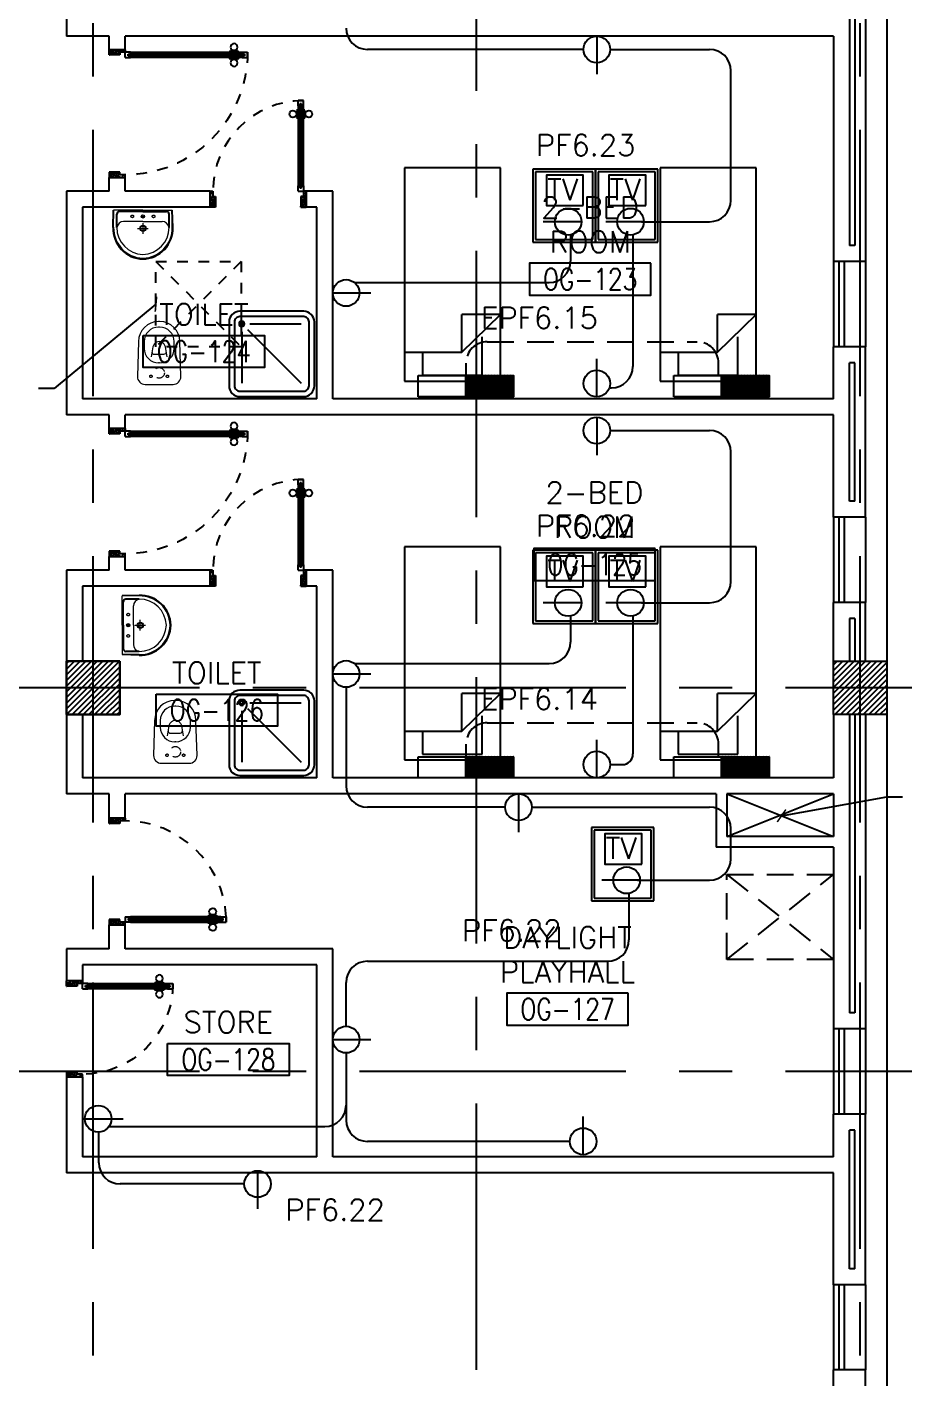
# Model space of a CAD drawing. Extents: x -0.4 to 93.5, y -1.1 to 78.4.
# Drawn here: x 75.21 to 83.44, y 13.67 to 26.35 of the extents above; entities that cross this region are included whole.
import ezdxf
from ezdxf.enums import TextEntityAlignment as Align

# ---------------------------------------------------------------- set-up
doc = ezdxf.new("R2010")
doc.units = 0
doc.header["$MEASUREMENT"] = 0
doc.header["$PDMODE"] = 34
for name, pattern in [('CENTERX2', [4, 2.5, -0.5, 0.5, -0.5]), ('DASHED', [0.75, 0.5, -0.25]), ('HIDDEN', [0.375, 0.25, -0.125]), ('HIDDEN2', [0.1875, 0.125, -0.0625])]:
    doc.linetypes.add(name, pattern=pattern)
doc.layers.get('0').update_dxf_attribs({"color": 11, "linetype": 'CONTINUOUS'})
doc.layers.get('DEFPOINTS').update_dxf_attribs({"color": 11, "linetype": 'CONTINUOUS'})
for name, color, linetype in [('AX-DIM', 11, 'CONTINUOUS'), ('AXES', 11, 'CENTERX2'), ('COL', 11, 'CONTINUOUS'), ('DOOR', 11, 'CONTINUOUS'), ('E-CLINE', 2, 'CONTINUOUS'), ('E-HLINE', 2, 'HIDDEN'), ('E-SOCKETS', 4, 'CONTINUOUS'), ('E-TEXT', 4, 'CONTINUOUS'), ('FIX', 11, 'CONTINUOUS'), ('FUR', 11, 'CONTINUOUS'), ('HAT', 11, 'CONTINUOUS'), ('INSUL', 11, 'CONTINUOUS'), ('PROJ-L', 11, 'CONTINUOUS'), ('RM-BOX', 11, 'CONTINUOUS'), ('RM-NAME', 11, 'CONTINUOUS'), ('RM-NO', 11, 'CONTINUOUS'), ('SHAFT', 11, 'CONTINUOUS'), ('TEXT', 11, 'CONTINUOUS'), ('WALL', 11, 'CONTINUOUS'), ('WIN', 11, 'CONTINUOUS')]:
    doc.layers.add(name, color=color, linetype=linetype)
doc.styles.add('ROMANS', font='ROMANS.shx', dxfattribs={"width": 0.6})
doc.dimstyles.new('STANDARD in', dxfattribs={"dimtxt": 0.24, "dimasz": 0.1, "dimexe": 0.07, "dimexo": 0.05, "dimgap": 0.05, "dimtad": 1, "dimdec": 0, "dimlfac": 1000, "dimzin": 0, "dimdsep": 46, "dimtxsty": 'ROMANS', "dimblk": 'ARCHTICK', "dimcen": 0.05, "dimdle": 0.05, "dimclrd": 7, "dimclre": 7, "dimclrt": 2, "dimadec": 0, "dimazin": 0, "dimtfac": 1, "dimtdec": 0, "dimtmove": 2, "dimatfit": 3, "dimldrblk": 'ARCHTICK', "dimfxl": 0, "dimtolj": 1, "dimtzin": 0, "dimarcsym": 0})

# ---------------------------------------------------------------- blocks, each defined once
blk = doc.blocks.new('_ARCHTICK')
at = {"color": 0, "linetype": 'ByBlock', "const_width": 0.15}
blk.add_lwpolyline([(-0.5, -0.5), (0.5, 0.5)], dxfattribs=at)
blk = doc.blocks.new('*D160')
at = {"layer": 'AX-DIM', "color": 7, "lineweight": -2, "ltscale": 0.3}
for p, q in [((83.332, 64.82), (92.202, 64.82)), ((92.132, 64.87), (92.132, 5.45)), ((83.332, 5.5), (92.202, 5.5))]:
    blk.add_line(p, q, dxfattribs=at)
at = {"layer": 'DEFPOINTS', "color": 0, "ltscale": 0.3}
for p in [(83.282, 64.82), (83.282, 5.5), (92.132, 5.5)]:
    blk.add_point(p, dxfattribs=at)
at = {"layer": 'AX-DIM', "color": 7, "lineweight": -2, "ltscale": 0.3, "xscale": 0.1, "yscale": 0.1, "zscale": 0.1}
for p, rotation in [((92.132, 64.82), 90), ((92.132, 5.5), 270)]:
    blk.add_blockref('_ARCHTICK', p, dxfattribs=dict(at, rotation=rotation))
at = {"layer": 'AX-DIM', "color": 2, "ltscale": 0.3, "insert": (91.962, 35.16), "char_height": 0.24, "attachment_point": 5, "rotation": 90, "style": 'ROMANS'}
blk.add_mtext('\\A1;59320', dxfattribs=at)
blk = doc.blocks.new('*X69')
at = {"color": 0}
for p, q in [((245928, 132650), (246428, 133150)), ((245929, 132703), (246375, 133150)), ((245929, 132756), (246322, 133150)), ((245929, 132809), (246269, 133150)), ((245929, 132862), (246216, 133150)), ((245929, 132915), (246163, 133150)), ((245929, 132968), (246110, 133150)), ((245929, 133021), (246057, 133150)), ((245929, 133074), (246004, 133150)), ((245929, 133127), (245951, 133150)), ((245981, 132650), (246429, 133097)), ((246034, 132650), (246429, 133044)), ((246087, 132650), (246429, 132991)), ((246140, 132650), (246429, 132938)), ((246193, 132650), (246429, 132885)), ((246246, 132650), (246429, 132832)), ((246299, 132650), (246429, 132779)), ((246353, 132650), (246429, 132726)), ((246406, 132650), (246429, 132673))]:
    blk.add_line(p, q, dxfattribs=at)
blk = doc.blocks.new('COL50')
at = {"layer": 'COL'}
blk.add_lwpolyline([(-250, 250), (-250, -250), (250, -250), (250, 250)], close=True, dxfattribs=at)
blk = doc.blocks.new('*X68')
at = {"color": 0}
for p, q in [((253129, 132691), (253588, 133150)), ((253129, 132744), (253535, 133150)), ((253129, 132797), (253482, 133150)), ((253129, 132850), (253429, 133150)), ((253129, 132903), (253376, 133150)), ((253129, 132956), (253323, 133150)), ((253129, 133009), (253269, 133150)), ((253129, 133062), (253216, 133150)), ((253129, 133115), (253163, 133150)), ((253141, 132650), (253629, 133138)), ((253194, 132650), (253629, 133085)), ((253247, 132650), (253629, 133031)), ((253300, 132650), (253629, 132978)), ((253353, 132650), (253629, 132925)), ((253406, 132650), (253629, 132872)), ((253459, 132650), (253629, 132819)), ((253512, 132650), (253629, 132766)), ((253565, 132650), (253629, 132713)), ((253618, 132650), (253629, 132660))]:
    blk.add_line(p, q, dxfattribs=at)
blk = doc.blocks.new('DOOR100')
at = {"layer": 'DOOR', "color": 0, "linetype": 'ByBlock'}
for p, q in [((-25, 1300), (-75, 1300)), ((-75, 1300), (-25, 1300)), ((-75, 1250), (-75, 1300)), ((-42, 1270), (-58, 1270)), ((-58, 1250), (-58, 1270)), ((-42, 1250), (-42, 1270)), ((-25, 1250), (-25, 1300)), ((-82, 1205), (-91, 1205)), ((-91, 1205), (-91, 1140)), ((-75, 1218), (-82, 1218)), ((-82, 1128), (-82, 1218)), ((-82, 1205), (-82, 1140)), ((-58, 1250), (-75, 1250)), ((-25, 1250), (-42, 1250)), ((-25, 1218), (-18, 1218)), ((-18, 1128), (-18, 1218)), ((-18, 1205), (-9, 1205)), ((-18, 1205), (-18, 1140)), ((-9, 1205), (-9, 1140)), ((-82, 1140), (-91, 1140)), ((-75, 1128), (-82, 1128)), ((-25, 1128), (-18, 1128)), ((-18, 1140), (-9, 1140)), ((-1200, 0), (-1200, 150)), ((-1200, 150), (-1175, 150)), ((-1200, 150), (-1200, 0)), ((-1175, 150), (-1175, 100)), ((-75, 200), (-58, 200)), ((-75, 150), (-75, 200)), ((-75, 150), (-25, 150)), ((-58, 200), (-58, 180)), ((-58, 180), (-42, 180)), ((-42, 200), (-25, 200)), ((-42, 180), (-42, 200)), ((-25, 200), (-25, 150)), ((0, 150), (-25, 150)), ((-25, 150), (-25, 100)), ((0, 150), (0, 0)), ((-1150, 0), (-1200, 0)), ((-1175, 100), (-1150, 100)), ((-1150, 100), (-1150, 0)), ((-50, 100), (-50, 0)), ((-25, 100), (-50, 100)), ((-50, 0), (0, 0))]:
    blk.add_line(p, q, dxfattribs=at)
at = {"layer": 'DOOR', "linetype": 'ByBlock'}
for p, q in [((-75, 1250), (-75, 200)), ((-58, 200), (-58, 1250)), ((-42, 200), (-42, 1250)), ((-25, 200), (-25, 1250)), ((0, 0), (0, 150))]:
    blk.add_line(p, q, dxfattribs=at)
at = {"layer": 'DOOR', "color": 9, "linetype": 'ByBlock'}
for p, q in [((-1150, 0), (-1200, 114)), ((-1150, 0), (-1200, 40)), ((-1150, 0), (-1163, 100)), ((-50, 0), (0, 114)), ((-50, 0), (-37, 100)), ((-50, 0), (0, 40))]:
    blk.add_line(p, q, dxfattribs=at)
at = {"layer": 'DOOR', "color": 0, "linetype": 'ByBlock'}
for centre in [(-124, 1173), (24, 1173)]:
    blk.add_circle(centre, 32.4, dxfattribs=at)
at = {"layer": 'DOOR', "linetype": 'HIDDEN', "ltscale": 0.5}
blk.add_arc((-25, 150), 1150, 90, 180.0001, dxfattribs=at)
at = {"layer": 'DOOR', "color": 9, "linetype": 'ByBlock'}
for centre, radius, start, end in [((-1150, 0), 154, 103.7142, 108.8947), ((-1150, 0), 134, 100.72, 111.8402), ((-50, 0), 134, 68.1598, 79.28), ((-50, 0), 154, 71.1053, 76.2858), ((-1150, 0), 94.4, 90, 121.9818), ((-1150, 0), 74.4, 90, 132.2236), ((-1150, 0), 54.4, 90, 156.7926), ((-1150, 0), 34.4, 90, 180), ((-1150, 0), 14.4, 90, 180), ((-50, 0), 94.4, 58.0182, 90), ((-50, 0), 74.4, 47.7764, 90), ((-50, 0), 54.4, 23.2074, 90), ((-50, 0), 34.4, 0, 90), ((-50, 0), 14.4, 0, 90), ((-50, 0), 114, 64.0838, 77.3774)]:
    blk.add_arc(centre, radius, start, end, dxfattribs=at)
blk = doc.blocks.new('DOOR90')
at = {"layer": 'DOOR', "color": 0, "linetype": 'ByBlock'}
for p, q in [((-150, 0), (-150, -25)), ((-150, 0), (0, 0)), ((0, -50), (0, 0)), ((-1000, -25), (-1000, -75)), ((-1000, -75), (-1000, -25)), ((-950, -25), (-1000, -25)), ((-950, -75), (-1000, -75)), ((-970, -42), (-970, -58)), ((-950, -42), (-970, -42)), ((-950, -58), (-970, -58)), ((-950, -25), (-950, -42)), ((-950, -58), (-950, -75)), ((-918, -25), (-918, -18)), ((-828, -18), (-918, -18)), ((-918, -75), (-918, -82)), ((-828, -82), (-918, -82)), ((-905, -18), (-905, -9)), ((-905, -9), (-840, -9)), ((-905, -18), (-840, -18)), ((-905, -82), (-905, -91)), ((-905, -82), (-840, -82)), ((-905, -91), (-840, -91)), ((-840, -18), (-840, -9)), ((-840, -82), (-840, -91)), ((-828, -25), (-828, -18)), ((-828, -75), (-828, -82)), ((-200, -42), (-200, -25)), ((-200, -25), (-150, -25)), ((-180, -42), (-200, -42)), ((-200, -75), (-200, -58)), ((-200, -58), (-180, -58)), ((-150, -75), (-200, -75)), ((-180, -58), (-180, -42)), ((-150, -75), (-150, -25)), ((-150, -25), (-100, -25)), ((-100, -25), (-100, -50)), ((-100, -50), (0, -50)), ((-150, -900), (-150, -875)), ((-150, -875), (-100, -875)), ((-100, -850), (0, -850)), ((-100, -875), (-100, -850)), ((0, -850), (0, -900)), ((0, -900), (-150, -900)), ((-150, -900), (0, -900))]:
    blk.add_line(p, q, dxfattribs=at)
at = {"layer": 'DOOR', "color": 9, "linetype": 'ByBlock'}
for p, q in [((0, -50), (-114, 0)), ((0, -50), (-40, 0)), ((0, -50), (-100, -37)), ((0, -850), (-114, -900)), ((0, -850), (-100, -863)), ((0, -850), (-40, -900))]:
    blk.add_line(p, q, dxfattribs=at)
at = {"layer": 'DOOR', "linetype": 'ByBlock'}
for p, q in [((-200, -25), (-950, -25)), ((-200, -42), (-950, -42)), ((-200, -58), (-950, -58)), ((-950, -75), (-200, -75))]:
    blk.add_line(p, q, dxfattribs=at)
at = {"layer": 'DOOR', "color": 0, "linetype": 'ByBlock'}
for centre in [(-873, 24), (-873, -124)]:
    blk.add_circle(centre, 32.4, dxfattribs=at)
at = {"layer": 'DOOR', "color": 9, "linetype": 'ByBlock'}
for centre, radius, start, end in [((0, -50), 154, 161.1053, 166.2858), ((0, -50), 134, 158.1598, 169.28), ((0, -50), 94.4, 148.0182, 180), ((0, -50), 74.4, 137.7764, 180), ((0, -50), 114, 154.0838, 167.3774), ((0, -50), 54.4, 113.2074, 180), ((0, -50), 34.4, 90, 180), ((0, -50), 14.4, 90, 180), ((0, -850), 154, 193.7142, 198.8947), ((0, -850), 134, 190.72, 201.8402), ((0, -850), 94.4, 180, 211.9818), ((0, -850), 74.4, 180, 222.2236), ((0, -850), 54.4, 180, 246.7926), ((0, -850), 34.4, 180, 270), ((0, -850), 14.4, 180, 270)]:
    blk.add_arc(centre, radius, start, end, dxfattribs=at)
at = {"layer": 'DOOR', "linetype": 'HIDDEN', "ltscale": 0.5}
blk.add_arc((-150, -25), 850, 180, 270, dxfattribs=at)
blk = doc.blocks.new('RM1')
at = {"layer": 'RM-BOX'}
blk.add_lwpolyline([(570, -200), (-570, -200), (-570, -500), (570, -500)], close=True, dxfattribs=at)
at = {"layer": 'RM-NAME', "style": 'ROMANS'}
for tag, p in [('ROOMNAME1', (0, 324)), ('ROOMNAME2', (0, 0))]:
    blk.add_attdef(tag, text='', height=200, dxfattribs=at).set_placement(p, align=Align.MIDDLE)
at = {"layer": 'RM-NO', "style": 'ROMANS', "width": 0.8}
blk.add_attdef('ROOMNO', text='', height=200, dxfattribs=at).set_placement((0, -350), align=Align.MIDDLE)
blk = doc.blocks.new('EXH')
at = {"layer": 'SHAFT', "color": 211, "linetype": 'HIDDEN'}
for p, q in [((-400, 400), (400, -400)), ((400, 400), (-400, -400))]:
    blk.add_line(p, q, dxfattribs=at)
blk.add_lwpolyline([(-400, 400), (400, 400), (400, -400), (-400, -400)], close=True, dxfattribs=at)
blk = doc.blocks.new('DOOR-10')
at = {"layer": 'DOOR', "color": 0, "linetype": 'ByBlock'}
for p, q in [((-76, 1018), (-83, 1018)), ((-83, 928), (-83, 1018)), ((-26, 1100), (-76, 1100)), ((-76, 1100), (-26, 1100)), ((-76, 1050), (-76, 1100)), ((-59, 1050), (-76, 1050)), ((-43, 1070), (-59, 1070)), ((-59, 1050), (-59, 1070)), ((-43, 1050), (-43, 1070)), ((-26, 1050), (-43, 1050)), ((-26, 1050), (-26, 1100)), ((-26, 1018), (-18, 1018)), ((-18, 928), (-18, 1018)), ((-83, 1005), (-92, 1005)), ((-92, 1005), (-92, 940)), ((-83, 940), (-92, 940)), ((-83, 1005), (-83, 940)), ((-76, 928), (-83, 928)), ((-26, 928), (-18, 928)), ((-18, 1005), (-9, 1005)), ((-18, 1005), (-18, 940)), ((-18, 940), (-9, 940)), ((-9, 1005), (-9, 940)), ((-1001, 0), (-1001, 150)), ((-1001, 150), (-976, 150)), ((-1001, 150), (-1001, 0)), ((-976, 150), (-976, 100)), ((-76, 200), (-59, 200)), ((-76, 150), (-76, 200)), ((-76, 150), (-26, 150)), ((-59, 200), (-59, 180)), ((-59, 180), (-43, 180)), ((-43, 200), (-26, 200)), ((-43, 180), (-43, 200)), ((-26, 200), (-26, 150)), ((-1, 150), (-26, 150)), ((-26, 150), (-26, 100)), ((-951, 0), (-1001, 0)), ((-976, 100), (-951, 100)), ((-951, 100), (-951, 0)), ((-51, 100), (-51, 0)), ((-26, 100), (-51, 100)), ((-51, 0), (-1, 0))]:
    blk.add_line(p, q, dxfattribs=at)
at = {"layer": 'DOOR', "linetype": 'ByBlock'}
for p, q in [((-76, 1050), (-76, 200)), ((-59, 200), (-59, 1050)), ((-43, 200), (-43, 1050)), ((-26, 200), (-26, 1050))]:
    blk.add_line(p, q, dxfattribs=at)
at = {"layer": 'DOOR', "color": 9, "linetype": 'ByBlock'}
for p, q in [((-1, 0), (-1, 150)), ((-951, 0), (-1001, 114)), ((-951, 0), (-1001, 40)), ((-951, 0), (-964, 100)), ((-51, 0), (-1, 114)), ((-51, 0), (-37, 100)), ((-51, 0), (-1, 40))]:
    blk.add_line(p, q, dxfattribs=at)
at = {"layer": 'DOOR', "color": 0, "linetype": 'ByBlock'}
for centre in [(-124, 973), (23, 973)]:
    blk.add_circle(centre, 32.4, dxfattribs=at)
at = {"layer": 'DOOR', "linetype": 'HIDDEN', "ltscale": 0.5}
blk.add_arc((-23, 149), 952, 93.1482, 179.9482, dxfattribs=at)
at = {"layer": 'DOOR', "color": 9, "linetype": 'ByBlock'}
for centre, radius, start, end in [((-951, 0), 154, 103.7142, 108.8947), ((-951, 0), 134, 100.72, 111.8402), ((-51, 0), 134, 68.1598, 79.28), ((-51, 0), 154, 71.1053, 76.2858), ((-951, 0), 94.4, 90, 121.9818), ((-951, 0), 74.4, 90, 132.2236), ((-951, 0), 54.4, 90, 156.7926), ((-951, 0), 34.4, 90, 180), ((-951, 0), 14.4, 90, 180), ((-51, 0), 94.4, 58.0182, 90), ((-51, 0), 74.4, 47.7764, 90), ((-51, 0), 54.4, 23.2074, 90), ((-51, 0), 34.4, 0, 90), ((-51, 0), 14.4, 0, 90), ((-51, 0), 114, 64.0838, 77.3774)]:
    blk.add_arc(centre, radius, start, end, dxfattribs=at)
blk = doc.blocks.new('LAV1')
at = {"layer": 'FIX', "linetype": 'DASHED', "lineweight": 20, "ltscale": 0.05}
for p, q in [((0, 170), (0, 270)), ((0, 170), (0, 270)), ((50, 220), (-50, 220))]:
    blk.add_line(p, q, dxfattribs=at)
at = {"layer": 'FIX', "linetype": 'ByBlock', "ltscale": 0.3}
for p, q in [((-280, 210), (-275, 50)), ((-245, 210), (-245, 85)), ((245, 210), (245, 85)), ((280, 210), (275, 50)), ((0, 60), (-220, 60)), ((0, 60), (220, 60))]:
    blk.add_line(p, q, dxfattribs=at)
at = {"layer": 'FIX', "linetype": 'Continuous', "lineweight": 20}
for p, q in [((-275, 210), (-275, 50)), ((0, 155), (-181, 155)), ((0, 155), (181, 155)), ((275, 210), (275, 50)), ((0, 50), (-275, 50)), ((0, 50), (-252, 50)), ((0, 50), (252, 50)), ((0, 50), (275, 50))]:
    blk.add_line(p, q, dxfattribs=at)
at = {"layer": 'FIX', "lineweight": 20}
for p, q in [((16, 107), (-15, 107)), ((0, 92), (0, 123))]:
    blk.add_line(p, q, dxfattribs=at)
for centre, radius in [((0, 220), 29.5), ((0, 220), 22.5), ((0, 107), 15.5)]:
    blk.add_circle(centre, radius, dxfattribs=at)
at = {"layer": 'FIX', "linetype": 'HIDDEN', "lineweight": 20, "ltscale": 0.05}
for centre in [(-100, 107), (100, 107)]:
    blk.add_circle(centre, 12.4, dxfattribs=at)
at = {"layer": 'FIX', "linetype": 'ByBlock', "ltscale": 0.3}
for centre, radius, start, end in [((7, 220), 287, 91.3776, 182.0064), ((-7, 220), 287, 357.9936, 88.6224), ((-220, 85), 24.9, 179.7021, 269.9486), ((220, 85), 24.9, 270.0514, 0.2979)]:
    blk.add_arc(centre, radius, start, end, dxfattribs=at)
at = {"layer": 'FIX', "linetype": 'Continuous', "lineweight": 20}
for centre, radius, start, end in [((8, 217), 283, 91.6988, 181.351), ((8, 212), 253, 91.7328, 180.4884), ((-8, 217), 283, 358.649, 88.3012), ((-8, 212), 253, 359.5116, 88.2672), ((-179, 222), 66.9, 190.2006, 268.0786), ((179, 222), 66.9, 271.9214, 349.7994)]:
    blk.add_arc(centre, radius, start, end, dxfattribs=at)
blk = doc.blocks.new('WC1')
at = {"layer": 'FIX', "lineweight": 20}
for p, q in [((-210, 204), (-538, 194)), ((-475, 141), (-538, 141)), ((-727, 5), (-727, -5)), ((-674, 5), (-674, -5)), ((-534, 24), (-540, 0)), ((-540, 0), (-534, -24)), ((-395, 76), (-490, 60)), ((-339, 5), (-339, -5)), ((-490, -60), (-395, -76)), ((-538, -141), (-475, -141)), ((-538, -194), (-210, -204))]:
    blk.add_line(p, q, dxfattribs=at)
at = {"layer": 'FIX', "linetype": 'Continuous', "lineweight": 20}
blk.add_line((-420, -47), (-420, 45), dxfattribs=at)
at = {"layer": 'FIX', "lineweight": 20}
blk.add_lwpolyline([(-213, -204), (-210, -204, 0.414214), (-137, -131), (-137, 0), (-137, 131, 0.414214), (-210, 204)], format="xyb", dxfattribs=at)
at = {"layer": 'FIX', "linetype": 'HIDDEN2', "lineweight": 20, "ltscale": 0.3}
blk.add_circle((-245, 0), 49.8, dxfattribs=at)
at = {"layer": 'FIX', "linetype": 'HIDDEN', "lineweight": 20, "ltscale": 0.05}
for centre in [(-213, 78), (-213, -77)]:
    blk.add_circle(centre, 11.6, dxfattribs=at)
at = {"layer": 'FIX', "lineweight": 20}
for centre, radius, start, end in [((-538, 5), 189, 90, 180), ((-538, 5), 136, 90, 180), ((-475, 5), 136, 360, 90), ((-473, -7), 68.2, 128.9242, 152.8468), ((-464, -18), 82, 108.496, 128.9242), ((-538, -5), 189, 180, 270), ((-538, -5), 136, 180, 270), ((-473, 7), 68.2, 207.1532, 231.0758), ((-464, 18), 82, 231.0758, 251.504), ((-475, -5), 136, 270, 0)]:
    blk.add_arc(centre, radius, start, end, dxfattribs=at)
at = {"layer": 'FIX', "linetype": 'Continuous', "lineweight": 20}
for centre, start, end in [((-443, 46), 357.6662, 91.6121), ((-442, -46), 268.3879, 2.3338)]:
    blk.add_arc(centre, 22.3, start, end, dxfattribs=at)
blk = doc.blocks.new('SHR1')
at = {"layer": 'FIX'}
for p, q in [((-196, 196), (-700, 700)), ((-143, 218), (-143, 700)), ((-218, 143), (-700, 143))]:
    blk.add_line(p, q, dxfattribs=at)
for points in [[(-825, 125), (-825, 725, -0.414214), (-725, 825), (-125, 825, -0.414214), (-25, 725), (-25, 125, -0.414214), (-125, 25), (-725, 25, -0.414214)], [(-775, 125), (-775, 725, -0.414214), (-725, 775), (-125, 775, -0.414214), (-75, 725), (-75, 125, -0.414214), (-125, 75), (-725, 75, -0.414214)]]:
    blk.add_lwpolyline(points, format="xyb", close=True, dxfattribs=at)
for radius in [25, 15]:
    blk.add_circle((-143, 143), radius, dxfattribs=at)
blk = doc.blocks.new('BHU')
at = {"color": 8}
for p, q in [((0, -311), (145, 1)), ((0, -340), (159, 1)), ((0, -370), (173, 1)), ((0, -399), (187, 1)), ((0, -281), (132, 1)), ((0, -251), (118, 1)), ((0, -15), (7, 1)), ((0, -44), (21, 1)), ((0, -74), (35, 1)), ((0, -104), (49, 1)), ((0, -133), (63, 1)), ((0, -163), (76, 1)), ((0, -192), (90, 1)), ((0, -222), (104, 1)), ((0, -429), (199, -1)), ((4, -450), (199, -31)), ((18, -450), (199, -61)), ((32, -450), (199, -90)), ((45, -450), (199, -120)), ((59, -450), (199, -149)), ((73, -450), (199, -179)), ((87, -450), (199, -208)), ((101, -450), (199, -238)), ((114, -450), (199, -268)), ((128, -450), (199, -297)), ((142, -450), (199, -327)), ((156, -450), (199, -356)), ((169, -450), (199, -386)), ((183, -450), (199, -416)), ((197, -450), (199, -445))]:
    blk.add_line(p, q, dxfattribs=at)
at = {"layer": 'E-SOCKETS'}
for p, q in [((0, 450), (199, 450)), ((0, -450), (0, 450)), ((199, 450), (199, -450))]:
    blk.add_line(p, q, dxfattribs=at)
at = {"layer": 'E-SOCKETS', "color": 4}
for p, q in [((0, 1), (199, 1)), ((0, -450), (199, -450))]:
    blk.add_line(p, q, dxfattribs=at)

msp = doc.modelspace()

# ---------------------------------------------------------------- linework, layer by layer
at = {"layer": 'AXES'}
for p, q in [((75.8324, -1.1143), (75.8324, 77.6984)), ((83.0324, -1.1143), (83.0324, 77.6984)), ((79.4324, 5.75), (79.4324, 64.52)), ((92.8324, 20.15), (40.7424, 20.15)), ((92.8324, 16.55), (40.7424, 16.55))]:
    msp.add_line(p, q, dxfattribs=at)
at = {"layer": 'E-CLINE', "color": 4, "linetype": 'ByBlock'}
for p, q in [((80.4357, 26.14), (78.4074, 26.14)), ((80.6857, 26.14), (81.6198, 26.14)), ((81.8198, 24.7236), (81.8198, 25.94)), ((78.2855, 23.9525), (80.1137, 23.9525)), ((80.6857, 22.965), (80.6996, 22.965)), ((80.6857, 22.565), (81.6198, 22.565)), ((81.8198, 21.1486), (81.8198, 22.365)), ((78.2855, 20.3775), (80.1137, 20.3775)), ((78.2074, 20.155), (78.2074, 19.23)), ((80.6857, 19.43), (80.7996, 19.43)), ((79.7016, 19.03), (78.4074, 19.03)), ((79.9516, 19.03), (81.6186, 19.03)), ((78.2074, 16.9744), (78.2074, 17.3848)), ((78.2074, 16.7244), (78.2074, 16.095)), ((75.8866, 15.695), (75.8866, 15.9826)), ((75.9822, 16.0348), (78.0074, 16.0348)), ((80.3074, 15.895), (78.4074, 15.895)), ((77.2519, 15.495), (76.0866, 15.495))]:
    msp.add_line(p, q, dxfattribs=at)
at = {"layer": 'E-CLINE', "color": 4}
for p, q in [((80.9796, 24.5236), (81.6198, 24.5236)), ((80.3137, 24.4006), (80.3137, 24.1525)), ((80.8996, 24.4006), (80.8996, 23.165)), ((80.9796, 20.9486), (81.6198, 20.9486)), ((80.3137, 20.8256), (80.3137, 20.5775)), ((80.8996, 20.8256), (80.8996, 19.53)), ((81.8186, 18.5445), (81.8186, 18.83)), ((80.9428, 18.3445), (81.6186, 18.3445)), ((80.8628, 18.2214), (80.8628, 17.7848)), ((78.4074, 17.5848), (80.6628, 17.5848))]:
    msp.add_line(p, q, dxfattribs=at)
at = {"layer": 'E-CLINE', "color": 4, "linetype": 'ByBlock'}
for centre, radius, start, end in [((78.4074, 26.34), 0.2, 180, 270), ((81.6198, 25.94), 0.2, 0, 90), ((81.6198, 24.7236), 0.2, 270, 0), ((80.1137, 24.1525), 0.2, 270, 0), ((80.6996, 23.165), 0.2, 270, 0), ((81.6198, 22.365), 0.2, 0, 90), ((81.6198, 21.1486), 0.2, 270, 0), ((80.1137, 20.5775), 0.2, 270, 0), ((80.7996, 19.53), 0.1, 270, 0), ((78.4074, 19.23), 0.2, 180, 270), ((81.6186, 18.83), 0.2, 0, 90), ((78.4074, 17.3848), 0.2, 90, 180), ((78.0074, 16.2348), 0.2, 270, 0), ((78.4074, 16.095), 0.2, 180, 270), ((76.0866, 15.695), 0.2, 180, 270)]:
    msp.add_arc(centre, radius, start, end, dxfattribs=at)
at = {"layer": 'E-CLINE', "color": 4}
for centre in [(81.6186, 18.5445), (80.6628, 17.7848)]:
    msp.add_arc(centre, 0.2, 270, 0, dxfattribs=at)
at = {"layer": 'E-HLINE', "color": 4}
for p, q in [((79.5332, 23.3975), (81.5033, 23.3975)), ((79.3332, 23.0794), (79.3332, 23.1975)), ((81.7033, 23.0794), (81.7033, 23.1975)), ((79.5332, 19.8225), (81.5033, 19.8225)), ((79.3332, 19.5044), (79.3332, 19.6225)), ((81.7033, 19.5044), (81.7033, 19.6225))]:
    msp.add_line(p, q, dxfattribs=at)
for centre, start, end in [((79.5332, 23.1975), 90, 180), ((81.5033, 23.1975), 0, 90), ((79.5332, 19.6225), 90, 180), ((81.5033, 19.6225), 0, 90)]:
    msp.add_arc(centre, 0.2, start, end, dxfattribs=at)
at = {"layer": 'E-SOCKETS'}
for p, q in [((80.5607, 26.265), (80.5607, 25.9067)), ((80.5477, 25.0174), (79.9618, 25.0174)), ((79.9618, 25.0174), (79.9618, 24.33)), ((81.1336, 25.0174), (80.5477, 25.0174)), ((80.5477, 25.0174), (80.5477, 24.33)), ((80.5477, 24.33), (80.5477, 25.0174)), ((81.1336, 24.33), (81.1336, 25.0174)), ((80.417, 24.5236), (80.0586, 24.5236)), ((81.0029, 24.5236), (80.6445, 24.5236)), ((79.9618, 24.33), (80.5477, 24.33)), ((80.5477, 24.33), (81.1336, 24.33)), ((78.0824, 23.855), (78.4407, 23.855)), ((80.5607, 22.88), (80.5607, 23.2383)), ((80.5607, 22.69), (80.5607, 22.3317)), ((80.5477, 21.4424), (79.9618, 21.4424)), ((79.9618, 21.4424), (79.9618, 20.755)), ((81.1336, 21.4424), (80.5477, 21.4424)), ((80.5477, 21.4424), (80.5477, 20.755)), ((80.5477, 20.755), (80.5477, 21.4424)), ((81.1336, 20.755), (81.1336, 21.4424)), ((80.417, 20.9486), (80.0586, 20.9486)), ((81.0029, 20.9486), (80.6445, 20.9486)), ((79.9618, 20.755), (80.5477, 20.755)), ((80.5477, 20.755), (81.1336, 20.755)), ((78.0824, 20.28), (78.4407, 20.28)), ((80.5607, 19.305), (80.5607, 19.6633)), ((79.8266, 19.155), (79.8266, 18.7967)), ((81.0968, 18.8382), (80.5108, 18.8382)), ((80.5108, 18.8382), (80.5108, 18.1508)), ((81.0968, 18.1508), (81.0968, 18.8382)), ((80.966, 18.3445), (80.6077, 18.3445)), ((80.5108, 18.1508), (81.0968, 18.1508)), ((78.0824, 16.8494), (78.4407, 16.8494)), ((75.7554, 16.1074), (76.1138, 16.1074)), ((80.4324, 15.77), (80.4324, 16.1283)), ((77.3769, 15.62), (77.3769, 15.2617))]:
    msp.add_line(p, q, dxfattribs=at)
at = {"layer": 'E-SOCKETS', "color": 8}
for p, q in [((80.5227, 24.9924), (79.9868, 24.9924)), ((79.9868, 24.9924), (79.9868, 24.355)), ((80.5227, 24.355), (80.5227, 24.9924)), ((81.1086, 24.9924), (80.5727, 24.9924)), ((80.5727, 24.9924), (80.5727, 24.355)), ((81.1086, 24.355), (81.1086, 24.9924)), ((79.9868, 24.355), (80.5227, 24.355)), ((80.5727, 24.355), (81.1086, 24.355)), ((80.5227, 21.4174), (79.9868, 21.4174)), ((79.9868, 21.4174), (79.9868, 20.78)), ((80.5227, 20.78), (80.5227, 21.4174)), ((81.1086, 21.4174), (80.5727, 21.4174)), ((80.5727, 21.4174), (80.5727, 20.78)), ((81.1086, 20.78), (81.1086, 21.4174)), ((79.9868, 20.78), (80.5227, 20.78)), ((80.5727, 20.78), (81.1086, 20.78)), ((81.0718, 18.8132), (80.5358, 18.8132)), ((80.5358, 18.8132), (80.5358, 18.1758)), ((81.0718, 18.1758), (81.0718, 18.8132)), ((80.5358, 18.1758), (81.0718, 18.1758))]:
    msp.add_line(p, q, dxfattribs=at)
at = {"layer": 'E-SOCKETS'}
for points in [[(80.4336, 24.6741), (80.4336, 24.9601), (80.0886, 24.9601), (80.0886, 24.6741)], [(81.0196, 24.6741), (81.0196, 24.9601), (80.6745, 24.9601), (80.6745, 24.6741)], [(80.4336, 21.0991), (80.4336, 21.3851), (80.0886, 21.3851), (80.0886, 21.0991)], [(81.0196, 21.0991), (81.0196, 21.3851), (80.6745, 21.3851), (80.6745, 21.0991)], [(80.9827, 18.4949), (80.9827, 18.7809), (80.6376, 18.7809), (80.6376, 18.4949)]]:
    msp.add_lwpolyline(points, close=True, dxfattribs=at)
for centre in [(80.5607, 26.14), (80.292, 24.5236), (80.8779, 24.5236), (78.2074, 23.855), (80.5607, 23.005), (80.5607, 22.565), (80.292, 20.9486), (80.8779, 20.9486), (78.2074, 20.28), (80.5607, 19.43), (79.8266, 19.03), (80.841, 18.3445), (78.2074, 16.8494), (75.8804, 16.1074), (80.4324, 15.895), (77.3769, 15.495)]:
    msp.add_circle(centre, 0.125, dxfattribs=at)
at = {"layer": 'FUR'}
for p, q in [((79.6555, 25.0282), (78.7555, 25.0282)), ((78.7555, 25.0282), (78.7555, 23.0282)), ((79.6555, 23.0282), (79.6555, 25.0282)), ((82.0555, 25.0282), (81.1555, 25.0282)), ((81.1555, 25.0282), (81.1555, 23.0282)), ((82.0555, 23.0282), (82.0555, 25.0282)), ((79.2944, 23.2998), (79.2944, 23.6533)), ((79.6555, 23.6533), (79.2944, 23.6533)), ((79.2944, 23.2998), (79.6555, 23.6533)), ((81.6944, 23.2998), (81.6944, 23.6533)), ((82.0555, 23.6533), (81.6944, 23.6533)), ((81.6944, 23.2998), (82.0555, 23.6533)), ((79.4833, 23.0837), (79.4833, 23.4434)), ((81.8833, 23.0837), (81.8833, 23.4434)), ((78.7555, 23.2998), (79.2944, 23.2998)), ((78.9254, 23.2998), (78.9254, 23.0837)), ((81.1555, 23.2998), (81.6944, 23.2998)), ((81.3254, 23.2998), (81.3254, 23.0837)), ((78.9254, 23.0837), (79.4833, 23.0837)), ((81.3254, 23.0837), (81.8833, 23.0837)), ((78.7555, 23.0282), (79.6555, 23.0282)), ((81.1555, 23.0282), (82.0555, 23.0282)), ((79.6555, 21.4732), (78.7555, 21.4732)), ((78.7555, 21.4732), (78.7555, 19.4732)), ((79.6555, 19.4732), (79.6555, 21.4732)), ((82.0555, 21.4732), (81.1555, 21.4732)), ((81.1555, 21.4732), (81.1555, 19.4732)), ((82.0555, 19.4732), (82.0555, 21.4732)), ((79.2944, 19.7448), (79.2944, 20.0983)), ((79.6555, 20.0983), (79.2944, 20.0983)), ((79.2944, 19.7448), (79.6555, 20.0983)), ((81.6944, 19.7448), (81.6944, 20.0983)), ((82.0555, 20.0983), (81.6944, 20.0983)), ((81.6944, 19.7448), (82.0555, 20.0983)), ((79.4833, 19.5287), (79.4833, 19.8884)), ((81.8833, 19.5287), (81.8833, 19.8884)), ((78.7555, 19.7448), (79.2944, 19.7448)), ((78.9254, 19.7448), (78.9254, 19.5287)), ((81.1555, 19.7448), (81.6944, 19.7448)), ((81.3254, 19.7448), (81.3254, 19.5287)), ((78.9254, 19.5287), (79.4833, 19.5287)), ((81.3254, 19.5287), (81.8833, 19.5287)), ((78.7555, 19.4732), (79.6555, 19.4732)), ((81.1555, 19.4732), (82.0555, 19.4732))]:
    msp.add_line(p, q, dxfattribs=at)
at = {"layer": 'INSUL'}
for p, q in [((82.9324, 27.1), (82.9324, 24.3)), ((82.9824, 27.1), (82.9824, 24.3)), ((82.9824, 24.3), (82.9324, 24.3)), ((82.9324, 21.9), (82.9324, 23.2)), ((82.9824, 23.2), (82.9324, 23.2)), ((82.9824, 21.9), (82.9824, 23.2)), ((82.9824, 21.9), (82.9324, 21.9)), ((82.9324, 20.8), (82.9324, 20.4)), ((82.9824, 20.8), (82.9324, 20.8)), ((82.9824, 20.8), (82.9824, 20.4)), ((82.9324, 19.9), (82.9324, 17.1)), ((82.9824, 19.9), (82.9824, 17.1)), ((82.9824, 17.1), (82.9324, 17.1)), ((82.9324, 14.7), (82.9324, 16)), ((82.9824, 16), (82.9324, 16)), ((82.9824, 14.7), (82.9824, 16)), ((82.9824, 14.7), (82.9324, 14.7))]:
    msp.add_line(p, q, dxfattribs=at)
at = {"layer": 'PROJ-L'}
for p, q in [((83.2824, 27.1), (83.2824, 20.4)), ((83.2824, 19.9), (83.2824, 13.2))]:
    msp.add_line(p, q, dxfattribs=at)
at = {"layer": 'SHAFT', "color": 251, "linetype": 'HIDDEN'}
for p, q in [((81.7824, 18.4), (82.7824, 17.6)), ((81.7824, 17.6), (82.7824, 18.4))]:
    msp.add_line(p, q, dxfattribs=at)
msp.add_lwpolyline([(81.7824, 18.4), (82.7824, 18.4), (82.7824, 17.6), (81.7824, 17.6)], close=True, dxfattribs=at)
at = {"layer": 'TEXT', "color": 251, "linetype": 'ByBlock'}
for p, q in [((81.7824, 19.155), (82.7824, 18.755)), ((81.7824, 18.755), (82.7824, 19.155))]:
    msp.add_line(p, q, dxfattribs=at)
at = {"layer": 'WALL'}
for p, q in [((75.5824, 27.1), (75.5824, 26.265)), ((83.0824, 27.1), (83.0824, 24.15)), ((75.9824, 26.265), (75.5824, 26.265)), ((82.7824, 26.265), (76.1324, 26.265)), ((82.7824, 26.265), (82.7824, 24.15)), ((75.9824, 24.81), (75.5824, 24.81)), ((75.5824, 24.81), (75.5824, 22.71)), ((76.9324, 24.81), (76.1324, 24.81)), ((78.0824, 24.81), (77.8324, 24.81)), ((75.7324, 24.66), (75.7324, 22.86)), ((76.9324, 24.66), (75.7324, 24.66)), ((77.9324, 24.66), (77.8324, 24.66)), ((83.0824, 24.15), (82.7824, 24.15)), ((83.0824, 23.35), (82.7824, 23.35)), ((82.7824, 22.86), (82.7824, 23.35)), ((83.0824, 21.75), (83.0824, 23.35)), ((77.9324, 22.86), (75.7324, 22.86)), ((82.7824, 22.86), (78.0824, 22.86)), ((75.9824, 22.71), (75.5824, 22.71)), ((82.7824, 22.71), (76.1324, 22.71)), ((82.7824, 21.75), (82.7824, 22.71)), ((83.0824, 21.75), (82.7824, 21.75)), ((75.9824, 21.255), (75.5824, 21.255)), ((75.5824, 21.255), (75.5824, 19.155)), ((76.9324, 21.255), (76.1324, 21.255)), ((78.0824, 21.255), (77.8324, 21.255)), ((75.7324, 21.105), (75.7324, 20.4)), ((76.9324, 21.105), (75.7324, 21.105)), ((77.9324, 21.105), (77.8324, 21.105)), ((83.0824, 20.95), (82.7824, 20.95)), ((82.7824, 20.4), (82.7824, 20.95)), ((83.0824, 20.4), (83.0824, 20.95)), ((75.7324, 19.9), (75.7324, 19.305)), ((82.7824, 19.9), (82.7824, 19.305)), ((83.0824, 19.9), (83.0824, 16.95)), ((77.9324, 19.305), (75.7324, 19.305)), ((82.7824, 19.305), (78.0824, 19.305)), ((75.9824, 19.155), (75.5824, 19.155)), ((81.6824, 19.155), (76.1324, 19.155)), ((81.6824, 19.155), (81.6824, 18.655)), ((82.7824, 19.155), (81.7824, 19.155)), ((81.7824, 19.155), (81.7824, 18.755)), ((82.7824, 19.155), (81.7824, 19.155)), ((82.7824, 19.155), (82.7824, 18.755)), ((82.7824, 18.655), (81.6824, 18.655)), ((82.7824, 18.755), (81.7824, 18.755)), ((82.7824, 18.655), (82.7824, 16.95)), ((75.5824, 17.7), (75.5824, 17.4)), ((75.9824, 17.7), (75.5824, 17.7)), ((78.0824, 17.7), (76.1324, 17.7)), ((77.9324, 17.55), (75.7324, 17.55)), ((75.7324, 17.55), (75.7324, 17.4)), ((75.7324, 17.4), (75.5824, 17.4)), ((83.0824, 16.95), (82.7824, 16.95)), ((75.7324, 16.5), (75.5824, 16.5)), ((75.5824, 16.5), (75.5824, 15.6)), ((75.7324, 16.5), (75.7324, 15.75)), ((83.0824, 16.15), (82.7824, 16.15)), ((82.7824, 15.75), (82.7824, 16.15)), ((83.0824, 14.55), (83.0824, 16.15)), ((77.9324, 15.75), (75.7324, 15.75)), ((82.7824, 15.75), (78.0824, 15.75)), ((82.7824, 15.6), (75.5824, 15.6)), ((82.7824, 14.55), (82.7824, 15.6)), ((83.0824, 14.55), (82.7824, 14.55)), ((83.0824, 13.75), (82.7824, 13.75)), ((82.7824, 13.2), (82.7824, 13.75)), ((83.0824, 13.2), (83.0824, 13.75))]:
    msp.add_line(p, q, dxfattribs=at)
at = {"layer": 'WALL', "linetype": 'ByBlock'}
for p, q in [((75.9824, 26.1375), (75.9824, 26.265)), ((76.1324, 26.1375), (76.1324, 26.265)), ((76.1324, 26.1375), (75.9824, 26.1375)), ((75.9824, 24.81), (75.9824, 24.9375)), ((76.1324, 24.9375), (75.9824, 24.9375)), ((76.1324, 24.81), (76.1324, 24.9375)), ((76.9324, 24.66), (76.9324, 24.81)), ((77.8324, 24.66), (77.8324, 24.81)), ((78.0824, 22.86), (78.0824, 24.81)), ((77.9324, 22.86), (77.9324, 24.66)), ((75.9824, 22.5825), (75.9824, 22.71)), ((76.1324, 22.5825), (76.1324, 22.71)), ((76.1324, 22.5825), (75.9824, 22.5825)), ((75.9824, 21.255), (75.9824, 21.3825)), ((76.1324, 21.3825), (75.9824, 21.3825)), ((76.1324, 21.255), (76.1324, 21.3825)), ((76.9324, 21.105), (76.9324, 21.255)), ((77.8324, 21.105), (77.8324, 21.255)), ((78.0824, 19.305), (78.0824, 21.255)), ((77.9324, 19.305), (77.9324, 21.105)), ((75.9824, 18.9275), (75.9824, 19.155)), ((76.1324, 18.9275), (76.1324, 19.155)), ((76.1324, 18.9275), (75.9824, 18.9275)), ((75.9824, 17.7), (75.9824, 17.9275)), ((76.1324, 17.9275), (75.9824, 17.9275)), ((76.1324, 17.7), (76.1324, 17.9275)), ((78.0824, 15.75), (78.0824, 17.7)), ((77.9324, 15.75), (77.9324, 17.55))]:
    msp.add_line(p, q, dxfattribs=at)
at = {"layer": 'WALL', "linetype": 'ByBlock', "ltscale": 0.3}
for points in [[(76.0824, 20.4), (75.5824, 20.4), (75.5824, 19.9), (76.0824, 19.9)], [(82.7824, 20.4), (83.2824, 20.4), (83.2824, 19.9), (82.7824, 19.9)]]:
    msp.add_lwpolyline(points, close=True, dxfattribs=at)
at = {"layer": 'WIN'}
for p, q in [((82.7824, 24.15), (82.7824, 23.35)), ((82.8324, 24.15), (82.8324, 23.35)), ((82.8824, 24.15), (82.8824, 23.35)), ((83.0824, 24.15), (83.0824, 23.35)), ((82.7824, 21.75), (82.7824, 20.95)), ((82.8324, 21.75), (82.8324, 20.95)), ((82.8824, 21.75), (82.8824, 20.95)), ((83.0824, 21.75), (83.0824, 20.95)), ((82.7824, 16.95), (82.7824, 16.15)), ((82.8324, 16.95), (82.8324, 16.15)), ((82.8824, 16.95), (82.8824, 16.15)), ((83.0824, 16.95), (83.0824, 16.15)), ((82.7824, 14.55), (82.7824, 13.75)), ((82.8324, 14.55), (82.8324, 13.75)), ((82.8824, 14.55), (82.8824, 13.75)), ((83.0824, 14.55), (83.0824, 13.75))]:
    msp.add_line(p, q, dxfattribs=at)

# ---------------------------------------------------------------- block references
at = {"layer": 'COL', "xscale": -0.001, "yscale": 0.001, "zscale": 0.001}
for p in [(75.8324, 20.15), (83.0324, 20.15)]:
    msp.add_blockref('COL50', p, dxfattribs=at)
at = {"layer": 'DOOR', "color": 0, "linetype": 'ByBlock', "yscale": 0.001, "zscale": 0.001}
for name, p, xscale, rotation in [('DOOR100', (75.9824, 26.1375), -0.001, 270), ('DOOR90', (77.8324, 24.66), 0.001, 270), ('DOOR100', (75.9824, 22.5825), -0.001, 270), ('DOOR90', (77.8324, 21.105), 0.001, 270.012627119592)]:
    msp.add_blockref(name, p, dxfattribs=dict(at, xscale=xscale, rotation=rotation))
at = {"layer": 'DOOR', "color": 0, "linetype": 'ByBlock', "ltscale": 0.3, "xscale": 0.001, "yscale": 0.001, "zscale": 0.001, "rotation": 270}
msp.add_blockref('DOOR-10', (75.9824, 17.9268), dxfattribs=at)
at = {"layer": 'DOOR', "color": 0, "linetype": 'ByBlock', "xscale": -0.001, "yscale": 0.001, "zscale": 0.001}
msp.add_blockref('DOOR90', (75.5824, 17.4), dxfattribs=at)
at = {"layer": 'E-CLINE', "color": 4, "xscale": 0.0009999999892897904, "yscale": 0.0009999999892897904, "zscale": 0.001, "rotation": 90}
for p in [(79.3324, 22.88), (81.7324, 22.88), (79.3324, 19.305), (81.7324, 19.305)]:
    msp.add_blockref('BHU', p, dxfattribs=at)
at = {"layer": 'FIX', "linetype": 'ByBlock', "ltscale": 0.3, "xscale": 0.001, "yscale": 0.001, "zscale": 0.001}
for p, rotation in [((76.3004, 24.6806), 180), ((76.0554, 20.737), 270)]:
    msp.add_blockref('LAV1', p, dxfattribs=dict(at, rotation=rotation))
at = {"layer": 'FIX', "yscale": 0.001, "zscale": 0.001, "rotation": 270}
for name, p, xscale in [('WC1', (76.4524, 22.86), 0.001), ('SHR1', (77.0844, 23.708), -0.001), ('WC1', (76.6044, 19.305), 0.001), ('SHR1', (77.0844, 20.153), -0.001)]:
    msp.add_blockref(name, p, dxfattribs=dict(at, xscale=xscale))
at = {"layer": 'HAT', "xscale": 0.001, "yscale": 0.001, "zscale": 0.001}
for name in ['*X69', '*X68']:
    msp.add_blockref(name, (-170.3462, -112.7497), dxfattribs=at)
at = {"layer": 'RM-NAME', "xscale": 0.001, "yscale": 0.001, "zscale": 0.001}
for p, values in [((80.4979, 24.3334), {'ROOMNO': 'OG-123', 'ROOMNAME2': 'ROOM', 'ROOMNAME1': '2-BED'}), ((80.5385, 21.6579), {'ROOMNO': 'OG-125', 'ROOMNAME2': 'ROOM', 'ROOMNAME1': '2-BED'}), ((80.2851, 17.485), {'ROOMNO': 'OG-127', 'ROOMNAME2': 'PLAYHALL', 'ROOMNAME1': 'DAYLIGHT'})]:
    msp.add_blockref('RM1', p, dxfattribs=at).add_auto_attribs(values)
at = {"layer": 'RM-NAME'}
ref = msp.add_blockref('RM1', (76.8726, 23.6544), dxfattribs=dict(at, xscale=-0.001, yscale=0.001, zscale=0.001))
ref.add_attrib('ROOMNO', 'OG-124', dxfattribs={"layer": 'RM-NO', "height": 0.2, "style": 'ROMANS', "width": 0.8}).set_placement((76.8726, 23.3044), align=Align.MIDDLE)
ref.add_attrib('ROOMNAME2', 'TOILET', dxfattribs={"height": 0.2, "style": 'ROMANS'}).set_placement((76.8726, 23.6544), align=Align.MIDDLE)
ref = msp.add_blockref('RM1', (76.9939, 20.2895), dxfattribs=dict(at, xscale=-0.001, yscale=0.001, zscale=0.001))
ref.add_attrib('ROOMNO', 'OG-126', dxfattribs={"layer": 'RM-NO', "height": 0.2, "style": 'ROMANS', "width": 0.8}).set_placement((76.9939, 19.9395), align=Align.MIDDLE)
ref.add_attrib('ROOMNAME2', 'TOILET', dxfattribs={"height": 0.2, "style": 'ROMANS'}).set_placement((76.9939, 20.2895), align=Align.MIDDLE)
ref = msp.add_blockref('RM1', (77.102, 17.0132), dxfattribs=dict(at, xscale=-0.001, yscale=0.001, zscale=0.001))
ref.add_attrib('ROOMNO', 'OG-128', dxfattribs={"layer": 'RM-NO', "height": 0.2, "style": 'ROMANS', "width": 0.8}).set_placement((77.102, 16.6632), align=Align.MIDDLE)
ref.add_attrib('ROOMNAME2', 'STORE', dxfattribs={"height": 0.2, "style": 'ROMANS'}).set_placement((77.102, 17.0132), align=Align.MIDDLE)
at = {"layer": 'SHAFT', "color": 6, "linetype": 'ByBlock', "ltscale": 0.3, "xscale": 0.001, "yscale": 0.001, "zscale": 0.001}
msp.add_blockref('EXH', (76.8224, 23.75), dxfattribs=at)

# ---------------------------------------------------------------- texts
at = {"layer": 'E-SOCKETS', "style": 'ROMANS'}
for p in [(80.0948, 24.7241), (80.6807, 24.7241), (80.0948, 21.1491), (80.6807, 21.1491), (80.6439, 18.5449)]:
    msp.add_text('TV', height=0.2, dxfattribs=at).set_placement(p)
at = {"layer": 'E-TEXT', "color": 4, "style": 'ROMANS'}
for s, p in [(' PF6.23', (79.8517, 25.1412)), (' EPF6.15', (79.3367, 23.5208)), (' PF6.22', (79.8517, 21.5694)), (' EPF6.14', (79.3367, 19.9458)), (' PF6.22', (79.158, 17.7729)), (' PF6.22', (77.4994, 15.1515))]:
    msp.add_text(s, height=0.2, dxfattribs=at).set_placement(p)

# ---------------------------------------------------------------- dimensions: what is measured, and where the dimension line sits
at = {"layer": 'AX-DIM'}
dim = msp.add_linear_dim(base=(92.1324, 5.5), p1=(83.2824, 64.82), p2=(83.2824, 5.5), angle=270, dimstyle='STANDARD in', dxfattribs=at)
dim.commit()
dim.dimension.update_dxf_attribs({"geometry": '*D160', "text_midpoint": (91.9624, 35.16)})

# ---------------------------------------------------------------- leaders
at = {"layer": 'SHAFT', "color": 6, "linetype": 'ByBlock', "ltscale": 0.3}
for points in [[(76.4224, 23.75), (75.467, 22.9584), (75.3193, 22.9584)], [(82.2949, 18.95), (83.2824, 19.1285), (83.4301, 19.1285)]]:
    msp.add_leader(points, dimstyle='STANDARD in', dxfattribs=at)

doc.saveas('drawing.dxf')
